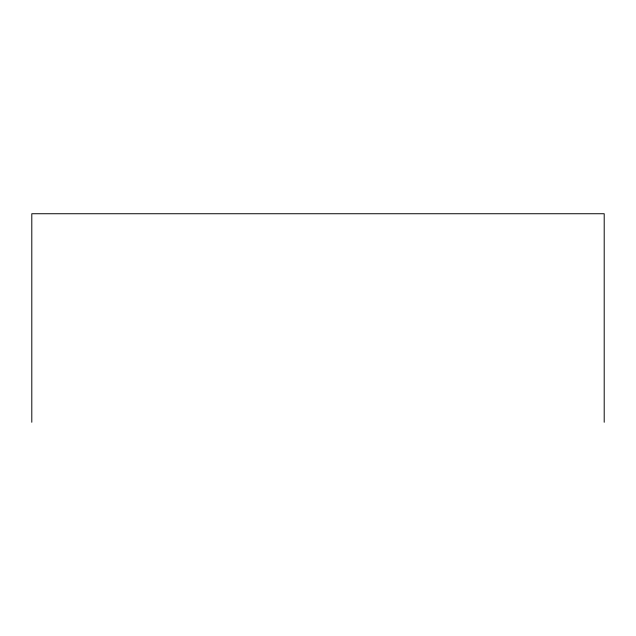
<?xml version="1.0" encoding="UTF-8"?>
<svg xmlns="http://www.w3.org/2000/svg" width="636" height="636" viewBox="0 0 636 636"><rect width="100%" height="100%" fill="white"/><g stroke="black" fill="none" stroke-linecap="round" stroke-linejoin="round"><path stroke-width="0.95" d="M604.2 422.264L604.2 213.736L31.8 213.736L31.8 422.264"/></g></svg>
